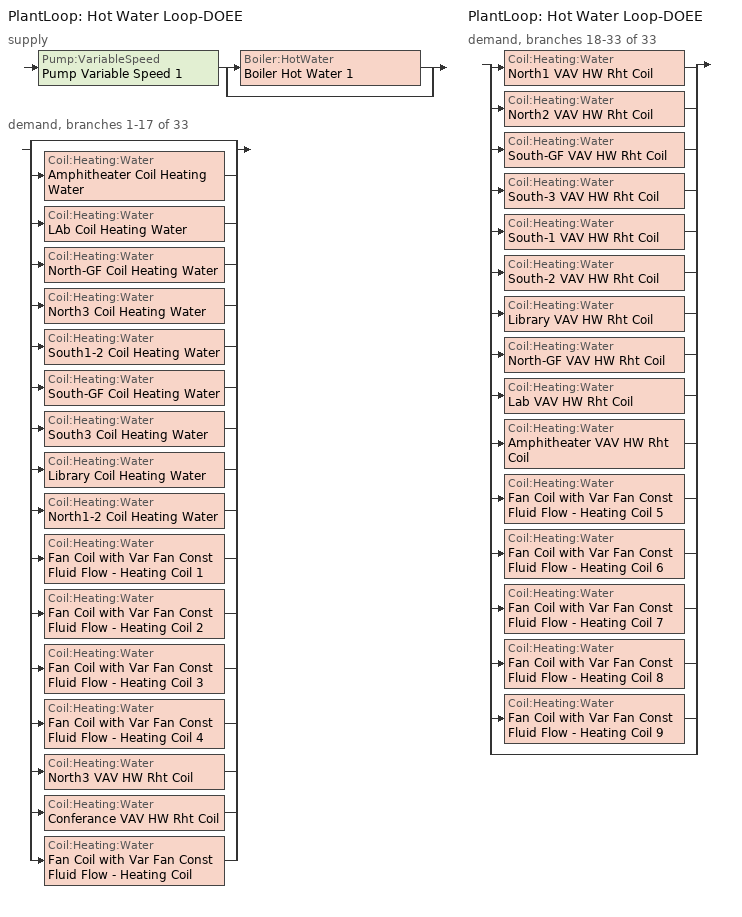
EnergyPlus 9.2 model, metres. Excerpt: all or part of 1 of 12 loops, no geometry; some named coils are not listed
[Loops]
PlantLoop 'Hot Water Loop-DOEE'
 supply: Pump:VariableSpeed 'Pump Variable Speed 1' > split
  | Boiler:HotWater 'Boiler Hot Water 1'
  | bypass
 demand, branches 1-17 of 33: split
  | bypass
  | Coil:Heating:Water 'Amphitheater Coil Heating Water'
  | Coil:Heating:Water 'LAb Coil Heating Water'
  | Coil:Heating:Water 'North-GF Coil Heating Water'
  | Coil:Heating:Water 'North3 Coil Heating Water'
  | Coil:Heating:Water 'South1-2 Coil Heating Water'
  | Coil:Heating:Water 'South-GF Coil Heating Water'
  | Coil:Heating:Water 'South3 Coil Heating Water'
  | Coil:Heating:Water 'Library Coil Heating Water'
  | Coil:Heating:Water 'North1-2 Coil Heating Water'
  | Coil:Heating:Water 'Fan Coil with Var Fan Const Fluid Flow - Heating Coil 1'
  | Coil:Heating:Water 'Fan Coil with Var Fan Const Fluid Flow - Heating Coil 2'
  | Coil:Heating:Water 'Fan Coil with Var Fan Const Fluid Flow - Heating Coil 3'
  | Coil:Heating:Water 'Fan Coil with Var Fan Const Fluid Flow - Heating Coil 4'
  | Coil:Heating:Water 'North3 VAV HW Rht Coil'
  | Coil:Heating:Water 'Conferance VAV HW Rht Coil'
  | Coil:Heating:Water 'Fan Coil with Var Fan Const Fluid Flow - Heating Coil'
PlantLoop 'Hot Water Loop-DOEE'
 demand, branches 18-33 of 33: split
  | Coil:Heating:Water 'North1 VAV HW Rht Coil'
  | Coil:Heating:Water 'North2 VAV HW Rht Coil'
  | Coil:Heating:Water 'South-GF VAV HW Rht Coil'
  | Coil:Heating:Water 'South-3 VAV HW Rht Coil'
  | Coil:Heating:Water 'South-1 VAV HW Rht Coil'
  | Coil:Heating:Water 'South-2 VAV HW Rht Coil'
  | Coil:Heating:Water 'Library VAV HW Rht Coil'
  | Coil:Heating:Water 'North-GF VAV HW Rht Coil'
  | Coil:Heating:Water 'Lab VAV HW Rht Coil'
  | Coil:Heating:Water 'Amphitheater VAV HW Rht Coil'
  | Coil:Heating:Water 'Fan Coil with Var Fan Const Fluid Flow - Heating Coil 5'
  | Coil:Heating:Water 'Fan Coil with Var Fan Const Fluid Flow - Heating Coil 6'
  | Coil:Heating:Water 'Fan Coil with Var Fan Const Fluid Flow - Heating Coil 7'
  | Coil:Heating:Water 'Fan Coil with Var Fan Const Fluid Flow - Heating Coil 8'
  | Coil:Heating:Water 'Fan Coil with Var Fan Const Fluid Flow - Heating Coil 9'
  | bypass
[Sizing:Plant]
Hot Water Loop-DOEE: Loop Type=Heating; Design Loop Exit Temperature {C}=82; Loop Design Temperature Difference {deltaC}=11; Sizing Option=NonCoincident; Zone Timesteps in Averaging Window=1; Coincident Sizing Factor Mode=None
[Coil:Heating:Water] Availability Schedule=Schedule Heating Coil On/OFF; U-Factor Times Area Value {W/K}=Autosize; Maximum Water Flow Rate {m3/s}=Autosize; Performance Input Method=UFactorTimesAreaAndDesignWaterFlowRate; Rated Capacity {W}=Autosize; Rated Inlet Water Temperature {C}=82.2; Rated Inlet Air Temperature {C}=16.6; Rated Outlet Water Temperature {C}=71.1; Rated Outlet Air Temperature {C}=32.2; Rated Ratio for Air and Water Convection=0.5
Amphitheater VAV HW Rht Coil; Conferance VAV HW Rht Coil; Fan Coil with Var Fan Const Fluid Flow - Heating Coil; Fan Coil with Var Fan Const Fluid Flow - Heating Coil 5; Fan Coil with Var Fan Const Fluid Flow - Heating Coil 3; Fan Coil with Var Fan Const Fluid Flow - Heating Coil 6; Fan Coil with Var Fan Const Fluid Flow - Heating Coil 4; Fan Coil with Var Fan Const Fluid Flow - Heating Coil 7; Fan Coil with Var Fan Const Fluid Flow - Heating Coil 1; Fan Coil with Var Fan Const Fluid Flow - Heating Coil 8; Fan Coil with Var Fan Const Fluid Flow - Heating Coil 2; Fan Coil with Var Fan Const Fluid Flow - Heating Coil 9; Lab VAV HW Rht Coil; Library VAV HW Rht Coil; North1 VAV HW Rht Coil; North2 VAV HW Rht Coil; North3 VAV HW Rht Coil; North-GF VAV HW Rht Coil; South-1 VAV HW Rht Coil; South-2 VAV HW Rht Coil; South-3 VAV HW Rht Coil; South-GF VAV HW Rht Coil
[Pump:VariableSpeed]
Pump Variable Speed 1: Design Maximum Flow Rate {m3/s}=Autosize; Design Pump Head {Pa}=179352; Design Power Consumption {W}=Autosize; Motor Efficiency=0.9; Fraction of Motor Inefficiencies to Fluid Stream=0; Coefficient 1 of the Part Load Performance Curve=0; Coefficient 2 of the Part Load Performance Curve=1; Coefficient 3 of the Part Load Performance Curve=0; Coefficient 4 of the Part Load Performance Curve=0; Design Minimum Flow Rate {m3/s}=0; Pump Control Type=Intermittent; Skin Loss Radiative Fraction=0.5; Design Power Sizing Method=PowerPerFlowPerPressure; Design Electric Power per Unit Flow Rate {W/(m3/s)}=348701.1; Design Shaft Power per Unit Flow Rate per Unit Head {W/((m3/s)-Pa)}=1.28205; Design Minimum Flow Rate Fraction=0
[Boiler:HotWater]
Boiler Hot Water 1: Fuel Type=NaturalGas; Nominal Capacity {W}=600000; Nominal Thermal Efficiency=0.8; Efficiency Curve Temperature Evaluation Variable=LeavingBoiler; Normalized Boiler Efficiency Curve=Boiler Efficiency 3; Design Water Flow Rate {m3/s}=Autosize; Minimum Part Load Ratio=0; Maximum Part Load Ratio=1; Optimum Part Load Ratio=1; Water Outlet Upper Temperature Limit {C}=99; Boiler Flow Mode=ConstantFlow; Parasitic Electric Load {W}=0; Sizing Factor=1
[PlantLoop]
Hot Water Loop-DOEE: Fluid Type=Water; Plant Equipment Operation Scheme=Hot Water Loop-DOEE Operation Schemes; Maximum Loop Temperature {C}=100; Minimum Loop Temperature {C}=0; Maximum Loop Flow Rate {m3/s}=Autosize; Minimum Loop Flow Rate {m3/s}=0; Plant Loop Volume {m3}=Autocalculate; Load Distribution Scheme=Optimal; Plant Loop Demand Calculation Scheme=SingleSetpoint
[PlantEquipmentList]
Hot Water Loop-DOEE Heating Equipment List: Boiler Hot Water 1
[PlantEquipmentOperation:HeatingLoad]
Hot Water Loop-DOEE Heating Operation Scheme: Load Range 1 Lower Limit {W}=0; Load Range 1 Upper Limit {W}=1000000000; Range 1 Equipment List=Hot Water Loop-DOEE Heating Equipment List
[PlantEquipmentOperationSchemes]
Hot Water Loop-DOEE Operation Schemes: Control Scheme 1=Hot Water Loop-DOEE Heating Operation Scheme; Control Scheme 1 Schedule=Always On Discrete
[SetpointManager:Scheduled]
Setpoint Manager Scheduled 2: Control Variable=Temperature; Schedule=Hot_Water_Temperature
[Schedule:Day:Interval]
Schedule Day 8: No, 24:00, 1
Schedule Day 11: No, 24:00, 0
Hot_Water_Temperature_Default: No, 24:00, 82
Hot_Water_Temperature_Summer_Design_Day; Hot_Water_Temperature_Winter_Design_Day: No, 24:00, 67
[Schedule:Week:Daily]
Schedule Heating Coil On/OFF Week Rule - Jan1-Mar14; Schedule Heating Coil On/OFF Week Rule - Nov1-Dec31: Schedule Day 8, Schedule Day 8, Schedule Day 8, Schedule Day 8, Schedule Day 8, Schedule Day 8, Schedule Day 8, Schedule Day 8, Schedule Day 8, Schedule Day 8, Schedule Day 8, Schedule Day 8
Schedule Heating Coil On/OFF Week Rule - Mar15-Mar21: Schedule Day 8, Schedule Day 8, Schedule Day 8, Schedule Day 8, Schedule Day 8, Schedule Day 8, Schedule Day 11, Schedule Day 8, Schedule Day 8, Schedule Day 8, Schedule Day 8, Schedule Day 8
Schedule Heating Coil On/OFF Week Rule - Mar22-Oct31: Schedule Day 11, Schedule Day 11, Schedule Day 11, Schedule Day 11, Schedule Day 11, Schedule Day 11, Schedule Day 11, Schedule Day 8, Schedule Day 8, Schedule Day 8, Schedule Day 8, Schedule Day 8
Hot_Water_Temperature Week Rule - Jan1-Dec31: Hot_Water_Temperature_Default, Hot_Water_Temperature_Default, Hot_Water_Temperature_Default, Hot_Water_Temperature_Default, Hot_Water_Temperature_Default, Hot_Water_Temperature_Default, Hot_Water_Temperature_Default, Hot_Water_Temperature_Default, Hot_Water_Temperature_Summer_Design_Day, Hot_Water_Temperature_Winter_Design_Day, Hot_Water_Temperature_Default, Hot_Water_Temperature_Default
[Schedule:Year]
Schedule Heating Coil On/OFF: Schedule Heating Coil On/OFF Week Rule - Jan1-Mar14, 1, 1, 3, 14, Schedule Heating Coil On/OFF Week Rule - Mar15-Mar21, 3, 15, 3, 21, Schedule Heating Coil On/OFF Week Rule - Mar22-Oct31, 3, 22, 10, 31, Schedule Heating Coil On/OFF Week Rule - Nov1-Dec31, 11, 1, 12, 31
Hot_Water_Temperature: Hot_Water_Temperature Week Rule - Jan1-Dec31, 1, 1, 12, 31
[Schedule:Constant]
Always On Discrete: Hourly Value=1
[Curve:Biquadratic]
Boiler Efficiency 3: Coefficient1 Constant=1; Coefficient2 x=0; Coefficient3 x**2=0; Coefficient4 y=0; Coefficient5 y**2=0; Coefficient6 x*y=0; Minimum Value of x=0; Maximum Value of x=1; Minimum Value of y=0; Maximum Value of y=1; Input Unit Type for X=Dimensionless; Input Unit Type for Y=Dimensionless; Output Unit Type=Dimensionless
